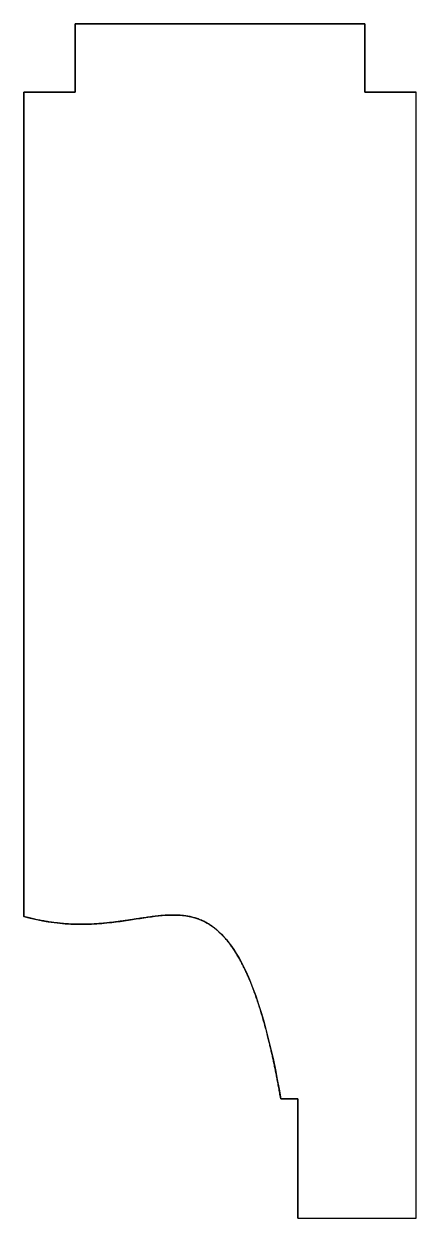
# Model space of a CAD drawing. Header units: millimetres. Extents: x 3.9 to 26.9, y 22 to 92.
import ezdxf

# ---------------------------------------------------------------- set-up
doc = ezdxf.new("R2010")
doc.units = ezdxf.units.MM
doc.layers.get('0').update_dxf_attribs({"linetype": 'CONTINUOUS'})

msp = doc.modelspace()

# ---------------------------------------------------------------- linework, layer by layer
for p, q in [((23.855, 92), (6.855, 92)), ((6.855, 92), (6.855, 88)), ((6.855, 88), (6.855, 92)), ((6.855, 92), (23.855, 92)), ((23.855, 88), (23.855, 92)), ((23.855, 92), (23.855, 88)), ((6.855, 88), (3.855, 88)), ((3.855, 88), (3.855, 39.676)), ((3.855, 88), (6.855, 88)), ((3.855, 39.676), (3.855, 88)), ((26.855, 88), (23.855, 88)), ((23.855, 88), (26.855, 88)), ((26.855, 22), (26.855, 88)), ((26.855, 22), (26.855, 88)), ((18.913, 29), (19.913, 29)), ((19.913, 29), (18.913, 29)), ((19.913, 29), (19.913, 22)), ((19.913, 22), (19.913, 29)), ((19.913, 22), (26.855, 22)), ((19.913, 22), (26.855, 22))]:
    msp.add_line(p, q)
msp.add_open_spline([(3.855, 39.676), (5.862, 39.141), (7.455, 39.151), (10.35, 39.489), (11.513, 39.758), (13.102, 39.769), (13.621, 39.706), (14.562, 39.35), (14.948, 39.1), (15.683, 38.426), (16.072, 37.94), (17.644, 35.189), (18.405, 31.975), (18.913, 29)], degree=3, knots=[0, 0, 0, 0, 0.623152, 0.623152, 1.162433, 1.162433, 1.434512, 1.434512, 1.674789, 1.674789, 1.94467, 1.94467, 2.7803, 2.7803, 2.7803, 2.7803])
msp.add_open_spline([(18.913, 29), (18.784, 29.756), (18.513, 31.205), (18.068, 33.188), (17.397, 35.442), (16.417, 37.581), (15.278, 39.011), (13.959, 39.743), (12.434, 39.858), (10.684, 39.583), (8.693, 39.231), (6.894, 39.146), (5.423, 39.309), (4.386, 39.534), (3.855, 39.676)], degree=5)

doc.saveas('drawing.dxf')
